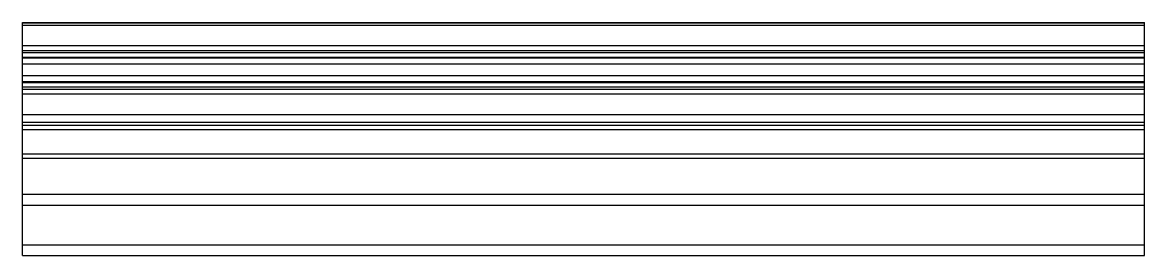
# Model space of a CAD drawing. Extents: x -72 to 0, y 0 to 15.
import ezdxf

# ---------------------------------------------------------------- set-up
doc = ezdxf.new("R2010")
doc.units = 0
doc.linetypes.add('PHL_THICK', pattern=[0])
doc.layers.add('PROJECTION', color=7, linetype='CONTINUOUS')

msp = doc.modelspace()

# ---------------------------------------------------------------- linework, layer by layer
at = {"layer": 'PROJECTION', "color": 7, "linetype": 'PHL_THICK'}
for p, q in [((-72, 15), (0, 15)), ((-72, 0), (-72, 15)), ((-72, 14.962936), (0, 14.962936)), ((-72, 14.823394), (0, 14.823394)), ((0, 0), (0, 15)), ((-72, 13.506695), (0, 13.506695)), ((-72, 13.202102), (0, 13.202102)), ((-72, 13.061186), (0, 13.061186)), ((-72, 12.7633), (0, 12.7633)), ((-72, 12.719471), (0, 12.719471)), ((-72, 12.337491), (0, 12.337491)), ((-72, 11.581511), (0, 11.581511)), ((-72, 11.205242), (0, 11.205242)), ((-72, 11.142091), (0, 11.142091)), ((-72, 10.854093), (0, 10.854093)), ((-72, 10.712765), (0, 10.712765)), ((-72, 10.41234), (0, 10.41234)), ((-72, 9.071754), (0, 9.071754)), ((-72, 8.592593), (0, 8.592593)), ((-72, 8.398162), (0, 8.398162)), ((-72, 8.115319), (0, 8.115319)), ((-72, 6.553259), (0, 6.553259)), ((-72, 6.270416), (0, 6.270416)), ((-72, 3.950467), (0, 3.950467)), ((-72, 3.24336), (0, 3.24336)), ((-72, 0.7), (0, 0.7)), ((-72, 0), (0, 0))]:
    msp.add_line(p, q, dxfattribs=at)

doc.saveas('drawing.dxf')
